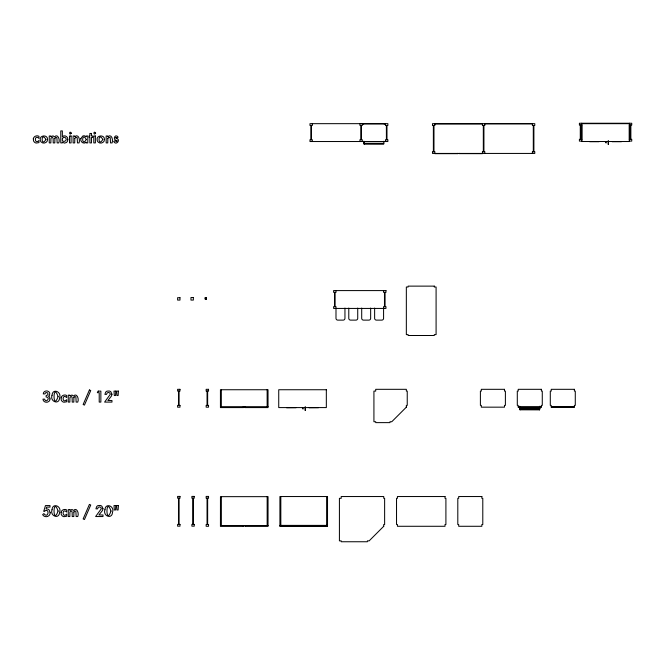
<?xml version="1.0" encoding="UTF-8"?>
<svg xmlns="http://www.w3.org/2000/svg" width="665" height="665" viewBox="0 0 665 665"><rect width="100%" height="100%" fill="white"/><g stroke="black" fill="none" stroke-linecap="round" stroke-linejoin="round"><path stroke-width="1" d="M296.083 407.703L286.623 407.761M318.51 407.703L309.05 407.761M599.057 141.695L589.664 141.695M621.484 141.695L612.091 141.695M581.775 123.673L629.373 123.673M362.317 123.881L385.484 123.881M484.81 123.798L532.399 123.798M363.073 123.939L363.73 123.881M384.727 123.939L384.079 123.881M434.86 123.914L482.457 123.914M581.775 125.037L579.398 125.037L579.398 123.249L631.75 123.249L631.75 125.037L629.373 125.037M581.775 139.309L579.398 139.326L579.398 141.113L581.775 141.113M629.373 139.309L631.75 139.326L631.75 141.113L629.373 141.113M605.64 142.493L606.231 142.41C606.463 143.898 604.942 142.052 605.632 141.52M363.913 143.241L363.913 141.213L363.846 143.299L383.954 143.299L383.896 141.213M364.146 144.164L383.663 144.214L383.663 143.241M457.52 153.366L458.002 153.665L434.835 153.665M459.748 153.366L459.274 153.632L482.433 153.665M335.991 290.588L383.58 290.588M205.236 297.637L206.424 297.637M205.236 298.236L206.424 298.236M205.236 298.352L206.424 298.352M205.236 299.067L206.424 299.067M220.439 406.689L268.028 406.689M518.218 406.955L541.385 406.955M551.227 406.955L574.394 406.955M302.592 408.476L303.19 408.476C303.365 409.964 301.96 408.119 302.592 407.587M519.747 408.884L539.797 408.884L539.797 406.855M520.047 409.798L539.556 409.856M279.923 525.392L327.521 525.392M220.439 525.508L268.053 525.508M279.923 525.691L327.521 525.691M279.923 525.99L327.521 525.99M630.861 125.037L630.861 139.326M630.262 125.037L630.262 139.326M629.373 123.249L629.373 141.52L581.775 141.52L581.775 123.249M629.314 124.862L629.314 140.332M608.475 140.88L608.475 144.38M608.118 140.88L608.118 144.38M581.842 124.862L581.842 140.332M580.886 125.037L580.886 139.326M580.287 125.037L580.287 139.326M572.565 406.589L572.565 407.246L553.056 407.246L553.056 406.589M539.855 406.207L539.855 408.933L519.747 408.933L519.747 406.207M539.556 408.884L539.556 409.898M533.887 125.461L533.887 151.761L533.297 151.761L533.297 125.461M532.399 123.673L532.399 125.461L534.785 125.461L534.785 123.673L432.483 123.673L432.483 125.461L434.86 125.461L434.835 123.673M532.399 153.549L532.399 151.637L534.785 151.653L534.785 153.432L432.483 153.432L432.483 151.653L434.86 151.653L434.86 153.432M520.047 408.884L520.047 409.898M519.806 406.855L519.806 408.884M484.81 123.673L484.81 125.461L482.433 125.461L482.433 123.673M484.81 153.549L484.81 151.637L482.433 151.637L482.433 153.432M483.921 125.461L483.921 151.761L483.322 151.761L483.322 125.461M433.971 125.461L433.971 151.761L433.372 151.761L433.372 125.461M386.972 125.444L386.972 139.733M386.382 125.444L386.415 139.733M385.484 123.657L385.484 125.461L387.87 125.444L387.87 123.657L309.973 123.673L309.973 125.461L312.351 125.461L312.351 123.673M385.484 141.52L385.484 139.733L387.87 139.733L387.87 141.52L309.973 141.537L309.973 139.75L312.351 139.733L312.351 141.537M385.068 292.359L385.068 306.648M384.478 292.359L384.478 306.648M374.628 308.061L374.628 318.336A1.787 1.787 0 0 0 376.407 320.123L381.801 320.123A1.787 1.787 0 0 0 383.58 318.336L383.58 306.648L385.966 306.648L385.966 308.435L333.614 308.435L333.614 306.648L335.991 306.648L335.991 318.336A1.787 1.787 0 0 0 337.778 320.123L343.165 320.123A1.787 1.787 0 0 0 344.952 318.336L344.952 308.061M370.654 308.061L370.654 318.336A1.787 1.787 0 0 1 368.875 320.123L363.481 320.123A1.787 1.787 0 0 1 361.702 318.336L361.702 308.061M364.146 143.241L364.146 144.263M362.317 123.657L362.317 125.461L359.94 125.444L359.94 123.657M362.317 141.52L362.317 139.733L359.94 139.733L359.94 141.52M361.428 125.444L361.428 139.733M360.837 125.444L360.837 139.733M357.728 308.061L357.728 318.336A1.787 1.787 0 0 1 355.95 320.123L350.555 320.123A1.787 1.787 0 0 1 348.776 318.336L348.776 308.061M335.102 292.359L335.102 306.648M334.503 292.359L334.503 306.648M326.623 496.539L326.623 525.392M311.461 125.461L311.461 139.75M310.863 125.461L310.863 139.75M305.435 406.947L305.435 410.446M305.077 406.947L305.077 410.446M280.821 496.539L280.821 525.392M267.139 389.74L267.139 406.689M267.164 496.655L267.164 525.508M221.354 496.655L221.354 525.508M221.329 389.74L221.329 406.689M207.646 391.095L207.646 405.392M207.646 498.193L207.646 524.502M207.056 391.095L207.056 405.392M207.056 498.193L207.056 524.502M193.374 498.193L193.374 524.502L192.775 524.502L192.775 498.193M179.093 391.095L179.093 405.392M179.093 498.193L179.093 524.502L178.494 524.502L178.494 498.193M178.494 391.095L178.494 405.392M244.238 406.689L243.124 406.988L243.598 407.587L220.439 407.587L220.439 389.74L268.028 389.74L268.028 407.587L244.87 407.587L245.302 406.988L244.238 406.722M244.238 525.508L243.124 525.807L243.598 526.397L220.439 526.397L220.464 496.655L268.053 496.655L268.028 526.397L244.87 526.397L245.302 525.807L244.238 525.533M52.028 395.293C49.642 401.436 59.185 405.376 59.617 397.878C61.97 391.768 52.485 387.845 52.028 395.293M52.028 509.739C49.642 515.882 59.185 519.822 59.617 512.324C61.97 506.215 52.485 502.291 52.028 509.739M104.945 509.739C102.56 515.882 112.102 519.822 112.535 512.324C114.887 506.215 105.403 502.291 104.945 509.739M115.818 391.12L115.519 395.534L114.305 395.534L114.006 391.12L115.818 391.12M118.42 391.12L118.112 395.534L116.907 395.534L116.599 391.12L118.42 391.12M115.818 505.566L115.519 509.98L114.305 509.98L114.006 505.566L115.818 505.566M118.42 505.566L118.112 509.98L116.907 509.98L116.599 505.566L118.42 505.566M74.796 138.47L74.713 142.909L73.108 142.909L73.108 135.993L74.713 135.993L74.713 136.633C78.794 133.466 80.174 140.082 79.069 142.909L77.464 142.909L77.182 137.63L75.494 137.364L74.796 138.47M107.846 138.47L107.763 142.909L106.159 142.909L106.159 135.993L107.763 135.993L107.763 136.633C111.845 133.466 113.225 140.082 112.119 142.909L110.515 142.909L110.232 137.63L108.545 137.364L107.846 138.47M67.797 139.434L67.564 140.889A3.508 3.508 0 0 1 66.367 142.526L64.505 143.108L62.36 142.185L62.36 142.909L60.764 142.909L60.764 130.914L62.36 130.914L62.36 136.791C64.314 134.488 68.121 136.608 67.797 139.434M80.822 138.686C79.933 141.695 83.832 144.671 86.192 142.185L86.192 142.909L87.797 142.909L87.797 135.993L86.192 135.993L86.192 136.791L84.613 135.859A3.134 3.134 0 0 0 82.743 136.059L80.822 138.686M54.896 138.387L54.821 142.909L53.217 142.909L53.142 138.278L52.144 137.239L50.931 138.395L50.856 142.909L49.252 142.909L49.252 135.993L50.856 135.993L50.856 136.633L53.075 135.868L54.372 136.824C58.021 133.224 60.257 140.016 58.744 142.909L57.14 142.909L56.899 137.663L55.511 137.364L54.896 138.387M73.89 397.57L73.815 402.092L72.211 402.092L72.144 397.462L71.147 396.423L69.925 397.579L69.85 402.092L68.254 402.092L68.254 395.168L69.85 395.168L69.85 395.808L72.069 395.043L73.366 395.999C77.015 392.4 79.26 399.2 77.747 402.092L76.134 402.092L75.893 396.839L74.505 396.548L73.89 397.57M73.89 512.008L73.815 516.539L72.211 516.539L72.144 511.909L71.147 510.87L69.925 512.025L69.85 516.539L68.254 516.539L68.254 509.614L69.85 509.614L69.85 510.255L72.069 509.49L73.366 510.446C77.015 506.846 79.26 513.638 77.747 516.539L76.134 516.539L75.893 511.285L74.505 510.994L73.89 512.008M49.958 398.917L49.9 399.623A3.067 3.067 0 0 1 48.961 401.328C46.999 403.239 42.942 402.117 42.967 399.125L44.563 399.125C46.043 403.888 51.014 396.889 46.118 396.997L46.118 395.584L48.013 394.81L47.705 392.882L45.893 392.516L44.904 393.921L43.25 393.921C43.267 391.07 46.991 390.023 48.877 391.785A2.76 2.76 0 0 1 49.734 393.331L49.493 395.301L48.595 396.307A2.635 2.635 0 0 1 49.875 398.077L49.958 398.917M50.166 512.732L50.091 513.563A3.682 3.682 0 0 1 49.002 515.591C47.19 517.37 43.824 516.963 42.627 514.668L43.882 513.613C48.395 519.556 50.133 506.979 44.289 511.335L43.74 511.335L45.469 505.566L50 505.566L50 507.112L46.617 507.112L46.076 508.933L47.273 508.974A3.35 3.35 0 0 1 49.135 509.988L50.166 512.732M47.564 139.459C47.747 142.643 43.341 144.347 41.238 142.044A3.483 3.483 0 0 1 40.249 140.165C39.044 135.078 47.772 134.255 47.564 139.459M104.472 139.459C104.654 142.643 100.249 144.347 98.137 142.044A3.483 3.483 0 0 1 97.157 140.165C95.943 135.078 104.679 134.255 104.472 139.459M33.316 138.736L33.516 140.905L34.331 142.069A3.616 3.616 0 0 0 36.242 143.042L38.961 142.609L38.961 140.498C34.189 145.303 34.189 133.648 38.961 138.411L38.961 136.292C36.849 135.053 33.765 136.267 33.316 138.736M61.064 397.919L61.263 400.081L62.069 401.253A3.616 3.616 0 0 0 63.99 402.225L66.7 401.785L66.7 399.673C61.936 404.486 61.928 392.832 66.7 397.595L66.7 395.467C64.588 394.229 61.504 395.442 61.064 397.919M61.064 512.358L61.263 514.527L62.069 515.699A3.616 3.616 0 0 0 63.99 516.672L66.7 516.231L66.7 514.12C61.936 518.933 61.928 507.279 66.7 512.042L66.7 509.914C64.588 508.675 61.504 509.889 61.064 512.358M58.071 396.598C52.701 412.175 52.71 381.028 58.071 396.598M58.071 511.044C52.701 526.622 52.71 495.475 58.071 511.044M110.989 511.044C105.619 526.622 105.627 495.475 110.989 511.044M111.953 394.245L111.479 395.999L107.896 400.538L111.978 400.538L111.978 402.092L104.613 402.092L110.34 394.245L109.8 392.957L108.47 392.433L107.165 392.932L106.566 394.403L104.912 394.403L105.594 392.292A2.81 2.81 0 0 1 107.032 391.153L109.135 390.995A3.433 3.433 0 0 1 110.93 391.893L111.953 394.245M102.975 508.692L102.501 510.446L98.91 514.984L103 514.984L103 516.539L95.627 516.539L101.363 508.683L100.822 507.403L99.492 506.88L98.179 507.37L97.589 508.85L95.935 508.85L96.616 506.738A2.81 2.81 0 0 1 98.054 505.6L100.157 505.442A3.433 3.433 0 0 1 101.953 506.331L102.975 508.692M62.41 138.561C61.114 144.022 69.293 140.548 65.004 137.406L63.449 137.397L62.41 138.561M86.292 139.467C81.504 147.971 81.521 130.955 86.292 139.467M45.935 139.467C40.881 148.062 40.889 130.864 45.935 139.467M102.834 139.467C97.788 148.062 97.797 130.864 102.834 139.467M116.974 140.947L116.516 141.637L115.028 140.781L113.665 141.412C116.167 146.358 121.703 138.968 115.76 138.154L115.685 137.381L116.841 137.871L118.162 137.173C115.303 133 111.903 139.933 116.816 140.531L116.974 140.947M71.33 133.125C69.085 136.624 69.06 129.633 71.33 133.125M95.627 133.125C93.391 136.624 93.358 129.633 95.627 133.125M89.409 389.973L83.142 404.503L84.447 405.093L90.731 390.555L89.409 389.973M89.409 504.419L83.142 518.941L84.447 519.531L90.731 505.001L89.409 504.419M98.221 391.12L97.314 392.674L99.21 392.674L99.21 402.092L100.864 402.092L100.864 391.12L98.221 391.12M406.34 407.163L391.768 421.735L389.981 421.735L389.981 422.624L375.708 422.624L375.708 421.735L373.921 421.735L373.921 391.095L375.708 391.095L375.708 389.316L406.34 389.316L406.34 391.095L407.238 391.095L407.238 405.376L406.34 405.376L406.34 407.163M383.738 526.281L369.158 540.861L367.379 540.861L367.379 541.751L341.203 541.751L341.203 540.861L339.416 540.861L339.416 498.326L341.203 498.326L341.203 496.539L383.738 496.539L383.738 498.326L384.628 498.326L384.628 524.502L383.738 524.502L383.738 526.281M91.462 133.457L89.866 133.457L89.866 135.993L89.177 135.993L89.177 137.48L89.866 137.48L89.866 142.909L91.462 142.909L91.462 137.48L92.701 137.48L92.701 135.993L91.462 135.993L91.462 133.457M71.088 135.993L69.484 135.993L69.484 142.909L71.088 142.909L71.088 135.993M95.386 135.993L93.79 135.993L93.79 142.909L95.386 142.909L95.386 135.993M434.303 286.125L408.127 286.125L408.127 287.014L406.34 287.014L406.34 334.611L408.127 334.611L408.127 335.501L434.303 335.501L434.303 334.611L436.09 334.611L436.09 287.014L434.303 287.014L434.303 286.125M335.991 290.572L333.614 290.572L333.614 292.359L335.991 292.376L335.991 290.572M385.966 290.572L383.58 290.572L383.58 292.376L385.966 292.359L385.966 290.572M193.34 297.521L190.963 297.521L190.963 300.081L193.34 300.081L193.34 297.521M206.424 297.521L205.236 297.521L205.236 299.184L206.424 299.184L206.424 297.521M179.982 297.696L177.605 297.696L177.605 300.081L179.982 300.081L179.982 297.696M179.982 389.316L177.605 389.316L177.605 391.095L179.982 391.095L179.982 389.316M208.544 389.316L206.158 389.316L206.158 391.095L208.544 391.095L208.544 389.316M504.469 389.316L481.302 389.316L481.302 391.095L480.404 391.095L480.404 405.376L481.302 405.376L481.302 407.163L504.469 407.163L504.469 405.376L505.392 405.376L505.392 391.095L504.469 391.095L504.469 389.316M541.385 389.316L518.218 389.316L518.218 391.095L517.295 391.095L517.295 405.376L518.218 405.376L518.218 407.163L541.385 407.163L541.385 405.376L542.274 405.376L542.274 391.095L541.385 391.095L541.385 389.316M574.394 389.316L551.227 389.316L551.227 391.095L550.296 391.095L550.296 405.376L551.227 405.376L551.227 407.163L574.394 407.163L574.394 405.376L575.283 405.376L575.283 391.095L574.394 391.095L574.394 389.316M326.332 389.74L278.735 389.74L278.735 407.587L326.332 407.587L326.332 389.74M179.982 405.392L177.605 405.392L177.605 407.18L179.982 407.18L179.982 405.392M208.544 405.392L206.158 405.392L206.158 407.18L208.544 407.18L208.544 405.392M179.982 496.414L177.605 496.414L177.605 498.193L179.982 498.193L179.982 496.414M194.263 496.414L191.886 496.414L191.886 498.193L194.263 498.193L194.263 496.414M208.544 496.414L206.158 496.414L206.158 498.193L208.544 498.193L208.544 496.414M327.521 496.539L279.923 496.539L279.923 526.281L327.521 526.281L327.521 496.539M445.01 496.539L397.421 496.539L397.421 498.326L396.531 498.326L396.531 524.502L397.421 524.502L397.421 526.281L445.01 526.281L445.01 524.502L445.907 524.502L445.907 498.326L445.01 498.326L445.01 496.539M481.859 496.539L458.692 496.539L458.692 498.326L457.803 498.326L457.803 524.502L458.692 524.502L458.692 526.281L481.859 526.281L481.859 524.502L482.79 524.502L482.79 498.326L481.859 498.326L481.859 496.539M179.982 524.394L177.605 524.394L177.605 526.173L179.982 526.173L179.982 524.394M194.263 524.394L191.886 524.394L191.886 526.173L194.263 526.173L194.263 524.394M208.544 524.502L206.158 524.502L206.158 526.281L208.544 526.281L208.544 524.502"/></g></svg>
